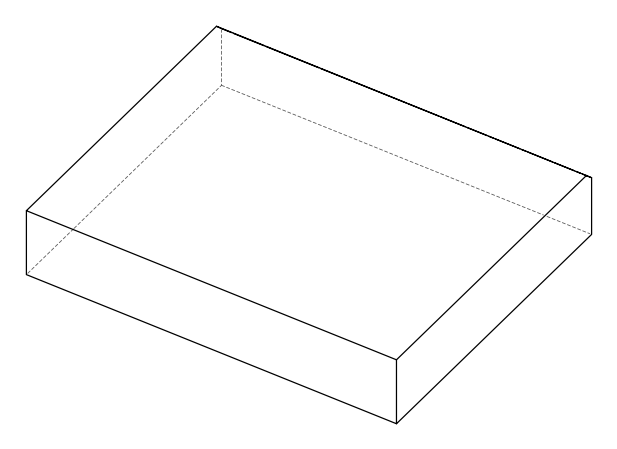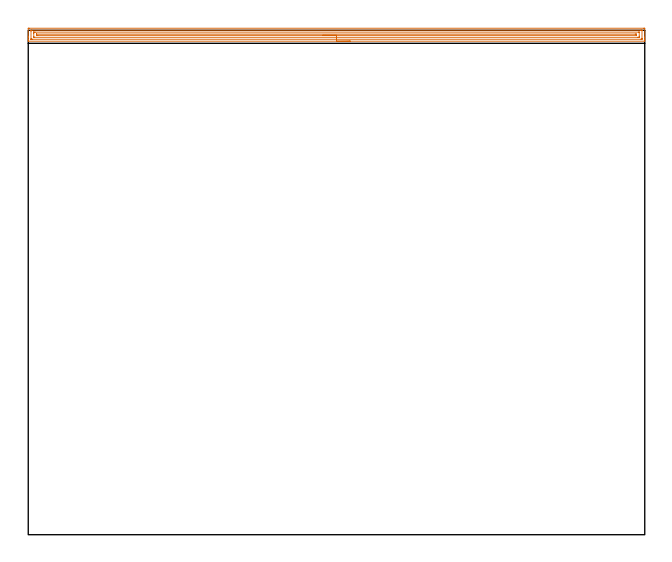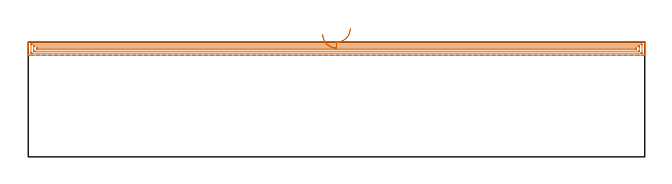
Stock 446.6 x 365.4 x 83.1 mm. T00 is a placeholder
(PLAN: 1 operations, 0 tool changes, 14.5 min)
(1 AREA_MILL | FG_CHAMFER_SURFACE | UGT0205_001 | 14.48 min | 19721 mm3)
(TOOL UGT0205_001 | Chamfer Mill 20 x 3 x 45 deg. | D20 FL50 Z2)
(OP 1 AREA_MILL)
G17 G21 G94 G90
T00 M6
G54
G17 G0 G90 X233.3 Y357.5 S1061 M3
G43 Z93.1 H0
G94 G1 X233.262 Z92.228 F250.
X233.148 Z91.363
X232.959 Z90.512
X232.697 Z89.68
X232.363 Z88.874
X231.96 Z88.1
X231.492 Z87.364
X230.96 Z86.672
X230.371 Z86.029
X229.728 Z85.439
X229.036 Z84.908
X228.3 Z84.44
X227.526 Z84.037
X226.72 Z83.703
X225.888 Z83.441
X225.037 Z83.252
X224.172 Z83.138
X223.3 Z83.1
X0.183
X0.01 Y357.503 Z83.088
X0.003 Y357.635 Z82.958
X0. Y357.775 Z82.825
Y357.991 Z82.609
Y358.708 Z81.887
Y359.939 Z80.658
Y360.454 Z80.141
Y361.07 Z79.526
Y366.565 Z74.032
X0.004 Y366.827 Z73.771
X0.01 Y366.892 Z73.705
X0.078 Y366.899 Z73.699
X0.631 Y366.9 Z73.7
X445.969
X446.527 Y366.894 Z73.704
X446.59 Y366.892 Z73.706
X446.6 Y366.823 Z73.775
Y360.454 Z80.141
Y359.066 Z81.53
Y358.708 Z81.887
Y357.774 Z82.825
X446.597 Y357.635 Z82.958
X446.59 Y357.503 Z83.088
X446.416 Y357.5 Z83.1
X223.3
Y358.914 Z81.686
X3.102
X2.419 Y358.915 Z81.685
X2.205 Y358.917 Z81.683
X2.062 Y358.921 Z81.679
X2.009 Y358.931 Z81.669
X2.007 Y358.961 Z81.639
X2.001 Y359.116 Z81.484
X2. Y364.819 Z75.781
X2.001 Y365.228 Z75.372
X2.005 Y365.365 Z75.235
X2.01 Y365.468 Z75.132
X2.079 Y365.479 Z75.121
X2.419 Y365.483 Z75.117
X2.632 Y365.485 Z75.115
X443.498 Y365.486 Z75.114
X444.181 Y365.485 Z75.115
X444.395 Y365.483 Z75.117
X444.538 Y365.479 Z75.121
X444.591 Y365.469 Z75.131
X444.593 Y365.439 Z75.161
X444.599 Y365.284 Z75.316
X444.6 Y359.581 Z81.019
X444.599 Y359.172 Z81.428
X444.595 Y359.035 Z81.565
X444.59 Y358.932 Z81.668
X444.521 Y358.921 Z81.679
X444.181 Y358.917 Z81.683
X443.968 Y358.915 Z81.685
X223.3 Y358.914 Z81.686
Y360.328 Z80.272
X4.335 Y360.329 Z80.271
X4.208 Y360.331 Z80.269
X4.08 Y360.335 Z80.265
X4.01 Y360.339 Z80.261
X4.006 Y360.387 Z80.213
X4.003 Y360.454 Z80.146
X4.001 Y360.656 Z79.944
X4. Y363.276 Z77.324
X4.006 Y363.946 Z76.654
X4.01 Y364.047 Z76.553
X4.012 Y364.065 Z76.535
X4.037 Y364.067 Z76.533
X4.081 Y364.07 Z76.53
X4.208 Y364.071 Z76.529
X4.974 Y364.072 Z76.528
X442.265 Y364.071 Z76.529
X442.392 Y364.069 Z76.531
X442.52 Y364.065 Z76.535
X442.59 Y364.061 Z76.539
X442.594 Y364.014 Z76.586
X442.597 Y363.946 Z76.654
X442.599 Y363.744 Z76.856
X442.6 Y361.124 Z79.476
X442.594 Y360.454 Z80.146
X442.591 Y360.353 Z80.247
X442.588 Y360.335 Z80.265
X442.563 Y360.333 Z80.267
X442.519 Y360.33 Z80.27
X442.392 Y360.329 Z80.271
X441.626 Y360.328 Z80.272
X223.3
Y361.743 Z78.857
X6.891
X6.462 Y361.745 Z78.855
X6.15 Y361.75 Z78.85
X6.01 Y361.772 Z78.828
X6. Y362.196 Z78.404
X6.01 Y362.633 Z77.967
X6.017 Y362.651 Z77.949
X6.058 Y362.654 Z77.946
X6.141 Y362.656 Z77.944
X439.71 Y362.657 Z77.943
X440.138 Y362.655 Z77.945
X440.45 Y362.65 Z77.95
X440.59 Y362.628 Z77.972
X440.6 Y362.204 Z78.396
X440.59 Y361.767 Z78.833
X440.583 Y361.749 Z78.851
X440.542 Y361.746 Z78.854
X440.459 Y361.744 Z78.856
X223.3 Y361.743 Z78.857
X222.428 Z78.895
X221.564 Z79.009
X220.712 Z79.198
X219.88 Z79.46
X219.074 Z79.794
X218.3 Z80.197
X217.564 Z80.666
X216.872 Z81.197
X216.229 Z81.786
X215.64 Z82.429
X215.109 Z83.122
X214.64 Z83.857
X214.237 Z84.631
X213.903 Z85.437
X213.641 Z86.269
X213.452 Z87.121
X213.338 Z87.986
X213.3 Z88.857
G0 Z93.1
M5
M2
